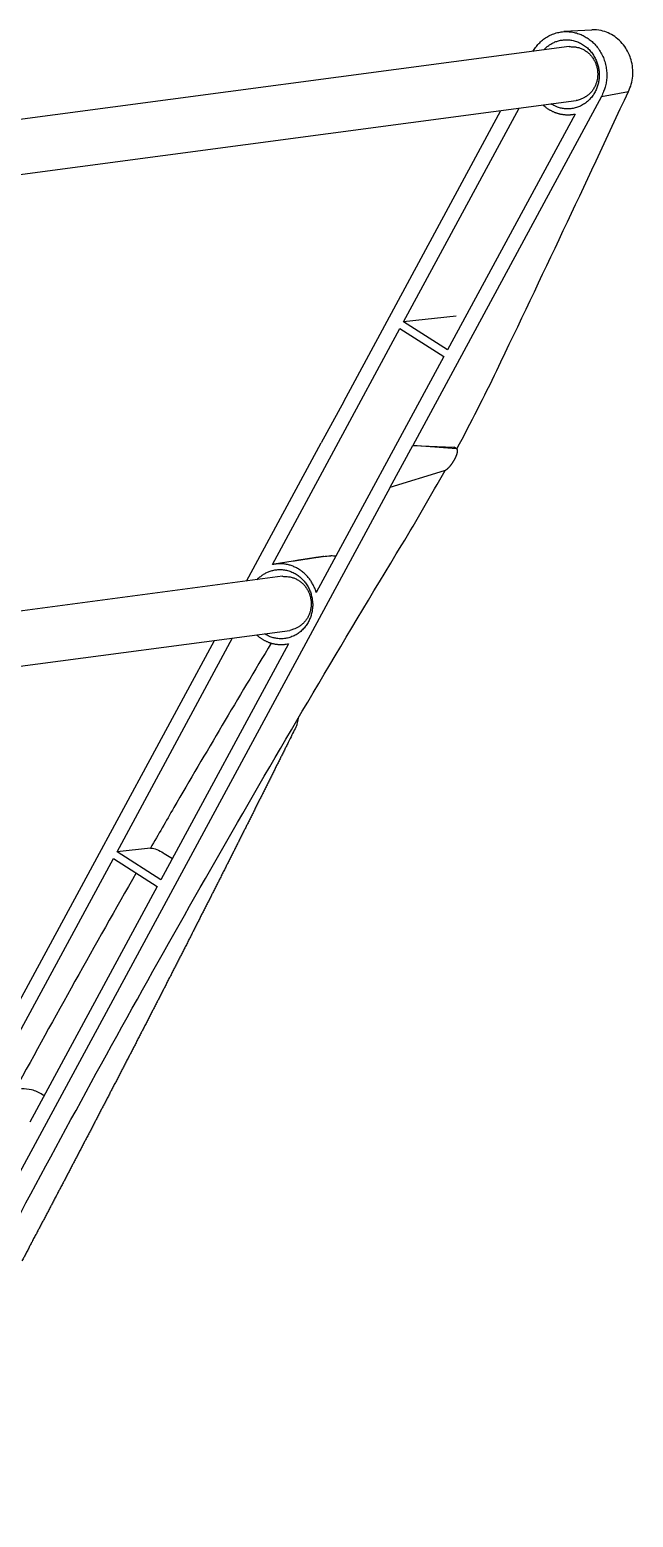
# Model space of a CAD drawing. Header units: millimetres. Extents: x 8076 to 10926, y 4783 to 8520.
# Drawn here: x 10248.9 to 10332.6, y 7344.2 to 7550.6 of the extents above; entities that cross this region are included whole.
import ezdxf

# ---------------------------------------------------------------- set-up
doc = ezdxf.new("R2010")
doc.units = ezdxf.units.MM

# ---------------------------------------------------------------- blocks, each defined once
blk = doc.blocks.new('149221')
at = {"linetype": 'Continuous'}
for p, q in [((382.62, 300.21), (378.77, 299.99)), ((379.5, 297.92), (296.97, 286.94)), ((383.98, 291.01), (387.71, 291.68)), ((292.53, 278.73), (380.49, 290.42)), ((348.22, 248.69), (370.04, 289.03)), ((356.53, 259.71), (372.56, 289.37)), ((383.98, 291.01), (357.8, 242.58)), ((380.32, 288.56), (362.62, 255.83)), ((363.84, 260.51), (356.53, 259.71)), ((338.33, 226.05), (356.03, 258.79)), ((356.03, 258.79), (362.12, 254.9)), ((362.62, 255.83), (356.53, 259.71)), ((362.12, 254.9), (344.42, 222.17)), ((348.22, 248.69), (345.1, 242.91)), ((334.74, 223.74), (345.1, 242.91)), ((354.68, 236.8), (357.8, 242.58)), ((357.8, 242.58), (363.46, 242.35)), ((363.85, 242.1), (357.8, 242.58)), ((363.95, 242.05), (363.53, 242.33)), ((354.68, 236.8), (362.22, 239.08)), ((354.68, 236.8), (255.57, 53.51)), ((341.2, 226.51), (338.6, 226.1)), ((339.75, 224.41), (257.22, 213.43)), ((252.78, 205.22), (340.75, 216.91)), ((294.99, 150.23), (330.29, 215.52)), ((316.78, 186.2), (332.82, 215.86)), ((340.57, 215.05), (322.87, 182.32)), ((321.43, 186.71), (316.78, 186.2)), ((322.87, 182.32), (316.78, 186.2)), ((323.33, 185.97), (324.46, 185.25)), ((298.58, 152.54), (316.28, 185.28)), ((316.28, 185.28), (322.37, 181.39)), ((322.37, 181.39), (304.67, 148.66))]:
    blk.add_line(p, q, dxfattribs=at)
for points in [[(374.48, 297.25), (374.66, 297.53, -0.015334), (374.85, 297.81, -0.014631), (375.06, 298.07, -0.014497), (375.29, 298.33, -0.015319), (375.54, 298.58, -0.015787), (375.8, 298.81, -0.016115), (376.08, 299.03, -0.016372), (376.38, 299.22, -0.016752), (376.7, 299.4, -0.016996), (377.02, 299.56, -0.017238), (377.36, 299.69, -0.017387), (377.7, 299.8, -0.017512), (378.06, 299.89, -0.017566), (378.41, 299.95, -0.01755), (378.77, 299.99, -0.017498), (379.13, 300, -0.017342), (379.48, 299.98, -0.017191), (379.83, 299.94, -0.016911), (380.18, 299.88, -0.016671), (380.51, 299.8, -0.016275), (380.84, 299.69, -0.015986), (381.15, 299.57, -0.015574), (381.45, 299.43, -0.015172), (381.74, 299.28, -0.014466), (382.01, 299.11, -0.014565), (382.28, 298.92, -0.014532), (382.54, 298.72, -0.014193), (382.79, 298.49, -0.014658), (383.04, 298.24, -0.014852), (383.28, 297.98, -0.014958), (383.5, 297.69, -0.014958), (383.71, 297.38, -0.01511), (383.9, 297.06, -0.015142), (384.08, 296.73, -0.015232), (384.24, 296.38, -0.015192), (384.37, 296.01, -0.015151), (384.49, 295.64, -0.015224), (384.58, 295.26, -0.015435), (384.65, 294.88, -0.015064), (384.69, 294.5, -0.014216), (384.72, 294.11, -0.015291), (384.71, 293.73, -0.017578), (384.69, 293.34, -0.013968), (384.64, 292.98, -0.00629), (384.59, 292.66, -0.018222), (384.49, 292.27, -0.030701), (384.28, 291.71, -0.016034), (383.98, 291.01, -0.008891)], [(375.97, 297.45), (376.16, 297.65, -0.013377), (376.36, 297.83, -0.014966), (376.56, 297.99, -0.01526), (376.77, 298.14, -0.014101), (376.97, 298.27, -0.014333), (377.18, 298.39, -0.014569), (377.41, 298.5, -0.014394), (377.65, 298.6, -0.015263), (377.9, 298.68, -0.015779), (378.16, 298.75, -0.016245), (378.43, 298.81, -0.016534), (378.71, 298.84, -0.01705), (379, 298.86, -0.017318), (379.29, 298.86, -0.017692), (379.59, 298.83, -0.01785), (379.89, 298.79, -0.018105), (380.2, 298.72, -0.018161), (380.5, 298.63, -0.018267), (380.79, 298.51, -0.018216), (381.09, 298.37, -0.018177), (381.37, 298.21, -0.018033), (381.64, 298.03, -0.017862), (381.9, 297.83, -0.017644), (382.14, 297.61, -0.017363), (382.37, 297.37, -0.017095), (382.58, 297.13, -0.016735), (382.77, 296.87, -0.016436), (382.94, 296.6, -0.016016), (383.1, 296.32, -0.015713), (383.23, 296.04, -0.015275), (383.35, 295.75, -0.014953), (383.44, 295.47, -0.014455), (383.52, 295.19, -0.014207), (383.58, 294.91, -0.013839), (383.62, 294.63, -0.013401), (383.65, 294.36, -0.012699), (383.66, 294.1, -0.012892), (383.66, 293.84, -0.012699), (383.65, 293.58, -0.012531), (383.62, 293.31, -0.013225), (383.58, 293.04, -0.013558), (383.52, 292.76, -0.014075), (383.44, 292.48, -0.014447), (383.35, 292.2, -0.014976), (383.23, 291.92, -0.015339), (383.1, 291.64, -0.015867), (382.94, 291.37, -0.016238), (382.77, 291.11, -0.016726), (382.58, 290.86, -0.017075), (382.37, 290.62, -0.017503), (382.14, 290.39, -0.017805), (381.9, 290.18, -0.018128), (381.64, 289.99, -0.018367), (381.37, 289.82, -0.018583), (381.08, 289.67, -0.018689), (380.79, 289.55, -0.018656), (380.5, 289.44, -0.01877), (380.19, 289.36, -0.018889), (379.89, 289.31, -0.018431), (379.59, 289.27, -0.017311), (379.29, 289.26, -0.018282), (379, 289.27, -0.020414), (378.7, 289.31, -0.016306), (378.43, 289.35, -0.007869), (378.18, 289.4, -0.020184), (377.9, 289.5, -0.032607), (377.49, 289.68, -0.016986), (376.97, 289.95, -0.00954)], [(379.5, 297.92, -0.001327), (379.77, 297.9, -0.002352), (379.93, 297.89, -0.000331), (380.32, 297.86, -0.00239), (380.37, 297.86, -0.032162), (380.53, 297.84, -0.017187), (380.82, 297.77, -0.017791), (381.04, 297.69, -0.017398), (381.26, 297.61, -0.017441), (381.48, 297.5, -0.017422), (381.68, 297.38, -0.016987), (381.89, 297.25, -0.017251), (382.08, 297.1, -0.016349), (382.26, 296.94, -0.01692), (382.43, 296.77, -0.015625), (382.59, 296.58, -0.016412), (382.73, 296.39, -0.014849), (382.87, 296.19, -0.015859), (382.98, 295.99, -0.014103), (383.09, 295.78, -0.015233), (383.18, 295.57, -0.013322), (383.25, 295.36, -0.014571), (383.32, 295.15, -0.012588), (383.37, 294.94, -0.01387), (383.41, 294.74, -0.011908), (383.43, 294.53, -0.012884), (383.45, 294.34, -0.011656), (383.46, 294.15, -0.011744), (383.46, 293.96, -0.012737), (383.44, 293.76, -0.011852), (383.42, 293.56, -0.013912), (383.39, 293.36, -0.012591), (383.34, 293.15, -0.014783), (383.29, 292.95, -0.013443), (383.22, 292.74, -0.015573), (383.14, 292.54, -0.014331), (383.04, 292.32, -0.016318), (382.93, 292.13, -0.01521), (382.8, 291.93, -0.016984), (382.67, 291.74, -0.016095), (382.51, 291.56, -0.017532), (382.35, 291.39, -0.016884), (382.17, 291.23, -0.017872), (381.99, 291.09, -0.016765), (381.79, 290.95, -0.018796), (381.74, 290.92, -0.002627), (381.37, 290.73, -0.036629), (381.02, 290.57, -0.02604), (380.49, 290.42, -0.01054)], [(375.88, 289.81), (376, 289.7, 0.007758), (376.13, 289.59, 0.007774), (376.27, 289.48, 0.00779), (376.4, 289.38, 0.007857), (376.54, 289.29, 0.007909), (376.69, 289.2, 0.00794), (376.83, 289.11, 0.007972), (376.98, 289.03, 0.008001), (377.13, 288.96, 0.008031), (377.28, 288.89, 0.008048), (377.43, 288.82, 0.008066), (377.59, 288.76, 0.008068), (377.74, 288.71, 0.008084), (377.9, 288.66, 0.008088), (378.05, 288.62, 0.008074), (378.21, 288.58, 0.008012), (378.36, 288.54, 0.008063), (378.52, 288.52, 0.008169), (378.68, 288.49, 0.007954), (378.83, 288.48, 0.007449), (378.99, 288.46, 0.00809), (379.14, 288.46, 0.009428), (379.3, 288.45, 0.007317), (379.45, 288.46, 0.002914), (379.58, 288.46, 0.009867), (379.75, 288.47, 0.016706), (380, 288.51, 0.008391), (380.32, 288.56, 0.004553)], [(376.97, 289.95), (376.97, 289.95, -0.000209), (376.97, 289.95, -0.000209), (376.97, 289.95, -0.000209), (376.97, 289.95, -0.000209), (376.97, 289.95, -0.000209), (376.97, 289.95, -0.000208), (376.97, 289.95, -0.000208), (376.97, 289.95, -0.000208), (376.97, 289.95, -0.000208), (376.97, 289.95, -0.000208), (376.97, 289.95, -0.000208), (376.97, 289.95, -0.000208), (376.97, 289.95, -0.000208), (376.97, 289.95, -0.000209), (376.97, 289.95, -0.000208), (376.97, 289.95, -0.000207), (376.97, 289.95, -0.000208), (376.97, 289.95, -0.000213), (376.97, 289.95, -0.000206), (376.97, 289.95, -0.000193), (376.97, 289.95, -0.000213), (376.97, 289.95, -0.000253), (376.97, 289.95, -0.000192), (376.97, 289.95, -0.000066), (376.97, 289.95, -0.000271), (376.97, 289.95, -0.000467), (376.97, 289.95, -0.000228), (376.97, 289.95, -0.000121)], [(362.22, 239.08), (362.26, 239.1, 0.021905), (362.3, 239.12, 0.017587), (362.35, 239.14, 0.014774), (362.4, 239.17, 0.013358), (362.45, 239.21, 0.011797), (362.5, 239.25, 0.010495), (362.56, 239.29, 0.009343), (362.62, 239.34, 0.008504), (362.68, 239.4, 0.007721), (362.74, 239.46, 0.007114), (362.81, 239.52, 0.006561), (362.87, 239.59, 0.006128), (362.94, 239.66, 0.00574), (363, 239.74, 0.005426), (363.07, 239.82, 0.005155), (363.13, 239.9, 0.004926), (363.19, 239.99, 0.004743), (363.25, 240.07, 0.004581), (363.31, 240.16, 0.004461), (363.37, 240.25, 0.004342), (363.43, 240.33, 0.004286), (363.48, 240.42, 0.00423), (363.53, 240.5, 0.004185), (363.58, 240.59, 0.004087), (363.63, 240.67, 0.004228), (363.67, 240.75, 0.004332), (363.71, 240.84, 0.004405), (363.75, 240.92, 0.004739), (363.79, 241.01, 0.005055), (363.83, 241.09, 0.005404), (363.86, 241.18, 0.005798), (363.9, 241.26, 0.006308), (363.92, 241.34, 0.0069), (363.95, 241.42, 0.007621), (363.97, 241.5, 0.008471), (363.99, 241.57, 0.009461), (364, 241.64, 0.010829), (364.01, 241.7, 0.012609), (364.02, 241.77, 0.014384), (364.02, 241.82, 0.015826), (364.02, 241.87, 0.020233), (364.01, 241.92, 0.028441), (364, 241.96, 0.027828), (363.99, 242, 0.013823), (363.98, 242.03, 0.045944), (363.95, 242.05, 0.09894), (363.91, 242.08, 0.054235), (363.85, 242.1, 0.028653)], [(363.46, 242.35), (363.46, 242.35, -0.003601), (363.46, 242.35, -0.003617), (363.47, 242.35, -0.003662), (363.47, 242.35, -0.003736), (363.47, 242.35, -0.0038), (363.47, 242.35, -0.003859), (363.48, 242.35, -0.003918), (363.48, 242.35, -0.00398), (363.48, 242.35, -0.004039), (363.48, 242.35, -0.0041), (363.49, 242.34, -0.004156), (363.49, 242.34, -0.004213), (363.49, 242.34, -0.004271), (363.49, 242.34, -0.004336), (363.5, 242.34, -0.004377), (363.5, 242.34, -0.004402), (363.5, 242.34, -0.004491), (363.5, 242.34, -0.004638), (363.51, 242.34, -0.004545), (363.51, 242.34, -0.004274), (363.51, 242.34, -0.004775), (363.51, 242.34, -0.005772), (363.52, 242.34, -0.004382), (363.52, 242.33, -0.001441), (363.52, 242.33, -0.006295), (363.52, 242.33, -0.010954), (363.53, 242.33, -0.005336), (363.53, 242.33, -0.00281)], [(345.47, 227.17), (345.33, 227.14, 0.000054), (345.18, 227.12, 0.000054), (345.03, 227.1, 0.000055), (344.88, 227.08, 0.000055), (344.73, 227.06, 0.000055), (344.59, 227.03, 0.000055), (344.44, 227.01, 0.000055), (344.29, 226.99, 0.000056), (344.15, 226.97, 0.000056), (344, 226.94, 0.000056), (343.86, 226.92, 0.000056), (343.72, 226.9, 0.000056), (343.57, 226.88, 0.000057), (343.43, 226.86, 0.000057), (343.29, 226.84, 0.000057), (343.14, 226.81, 0.000057), (343, 226.79, 0.000057), (342.86, 226.77, 0.000059), (342.72, 226.75, 0.000057), (342.58, 226.73, 0.000054), (342.44, 226.71, 0.000059), (342.3, 226.68, 0.000071), (342.16, 226.66, 0.000054), (342.02, 226.64, 0.000019), (341.9, 226.62, 0.000077), (341.74, 226.6, 0.000133), (341.51, 226.56, 0.000066), (341.2, 226.51, 0.000035)], [(336.22, 223.94), (336.42, 224.14, -0.013377), (336.61, 224.32, -0.014966), (336.81, 224.48, -0.01526), (337.02, 224.63, -0.014101), (337.22, 224.76, -0.014333), (337.44, 224.88, -0.014569), (337.66, 224.99, -0.014394), (337.9, 225.09, -0.015263), (338.15, 225.17, -0.015779), (338.41, 225.24, -0.016245), (338.68, 225.3, -0.016534), (338.96, 225.33, -0.01705), (339.25, 225.35, -0.017318), (339.55, 225.35, -0.017692), (339.84, 225.33, -0.01785), (340.15, 225.28, -0.018105), (340.45, 225.21, -0.018161), (340.75, 225.12, -0.018267), (341.05, 225, -0.018216), (341.34, 224.86, -0.018177), (341.62, 224.7, -0.018033), (341.89, 224.52, -0.017862), (342.15, 224.32, -0.017644), (342.39, 224.1, -0.017363), (342.62, 223.87, -0.017095), (342.83, 223.62, -0.016735), (343.02, 223.36, -0.016436), (343.2, 223.09, -0.016016), (343.35, 222.81, -0.015713), (343.48, 222.53, -0.015275), (343.6, 222.25, -0.014953), (343.69, 221.96, -0.014455), (343.77, 221.68, -0.014207), (343.83, 221.4, -0.013839), (343.87, 221.12, -0.013401), (343.9, 220.85, -0.012699), (343.92, 220.59, -0.012892), (343.92, 220.33, -0.012699), (343.9, 220.07, -0.012531), (343.87, 219.8, -0.013225), (343.83, 219.53, -0.013558), (343.77, 219.25, -0.014074), (343.69, 218.97, -0.014447), (343.6, 218.69, -0.014975), (343.48, 218.41, -0.015339), (343.35, 218.13, -0.015867), (343.2, 217.86, -0.016237), (343.02, 217.6, -0.016726), (342.83, 217.35, -0.017074), (342.62, 217.11, -0.017503), (342.39, 216.88, -0.017805), (342.15, 216.67, -0.018127), (341.89, 216.48, -0.018366), (341.62, 216.31, -0.018583), (341.34, 216.16, -0.018688), (341.05, 216.04, -0.018656), (340.75, 215.93, -0.01877), (340.45, 215.85, -0.018888), (340.14, 215.8, -0.018431), (339.84, 215.76, -0.01731), (339.55, 215.75, -0.018282), (339.25, 215.76, -0.020414), (338.95, 215.8, -0.016306), (338.68, 215.84, -0.007869), (338.44, 215.89, -0.020184), (338.15, 215.99, -0.032608), (337.74, 216.17, -0.016986), (337.23, 216.44, -0.00954)], [(344.42, 222.17), (344.34, 222.41, 0.011249), (344.25, 222.65, 0.010775), (344.15, 222.89, 0.010665), (344.04, 223.13, 0.011105), (343.91, 223.36, 0.011345), (343.78, 223.6, 0.011521), (343.63, 223.83, 0.011666), (343.47, 224.05, 0.011898), (343.3, 224.26, 0.012064), (343.11, 224.47, 0.012261), (342.92, 224.67, 0.012408), (342.72, 224.86, 0.012577), (342.5, 225.04, 0.01272), (342.28, 225.21, 0.012876), (342.05, 225.36, 0.012965), (341.81, 225.5, 0.012999), (341.57, 225.63, 0.013173), (341.32, 225.75, 0.013438), (341.07, 225.85, 0.013185), (340.82, 225.94, 0.012457), (340.56, 226.01, 0.013512), (340.3, 226.07, 0.01568), (340.04, 226.11, 0.012356), (339.79, 226.14, 0.005277), (339.57, 226.16, 0.016372), (339.29, 226.16, 0.027608), (338.87, 226.12, 0.014099), (338.33, 226.05, 0.007719)], [(339.75, 224.41, -0.001297), (340.03, 224.39, -0.002298), (340.18, 224.38, -0.000324), (340.57, 224.35, -0.002346), (340.63, 224.35, -0.032264), (340.78, 224.33, -0.017162), (341.07, 224.26, -0.01776), (341.29, 224.18, -0.017416), (341.51, 224.1, -0.017477), (341.73, 223.99, -0.017424), (341.94, 223.87, -0.016961), (342.14, 223.74, -0.01725), (342.33, 223.59, -0.016349), (342.51, 223.43, -0.0169), (342.68, 223.26, -0.015625), (342.84, 223.07, -0.016431), (342.98, 222.88, -0.014868), (343.12, 222.68, -0.015861), (343.23, 222.48, -0.014083), (343.34, 222.27, -0.015223), (343.43, 222.07, -0.013322), (343.51, 221.85, -0.01457), (343.57, 221.64, -0.012594), (343.62, 221.43, -0.013873), (343.66, 221.23, -0.011908), (343.69, 221.02, -0.012885), (343.7, 220.83, -0.011656), (343.71, 220.64, -0.011742), (343.71, 220.45, -0.01274), (343.7, 220.26, -0.011858), (343.68, 220.05, -0.013912), (343.64, 219.86, -0.012588), (343.6, 219.64, -0.01478), (343.54, 219.44, -0.013446), (343.47, 219.23, -0.015572), (343.39, 219.03, -0.014316), (343.29, 218.82, -0.016318), (343.18, 218.62, -0.015227), (343.05, 218.42, -0.016999), (342.92, 218.23, -0.016094), (342.76, 218.05, -0.017516), (342.6, 217.88, -0.016881), (342.42, 217.72, -0.017876), (342.24, 217.58, -0.016767), (342.04, 217.44, -0.018791), (341.99, 217.41, -0.002625), (341.62, 217.22, -0.036618), (341.27, 217.06, -0.026032), (340.75, 216.91, -0.01054)], [(336.13, 216.3), (336.26, 216.19, 0.007758), (336.39, 216.08, 0.007774), (336.52, 215.97, 0.00779), (336.66, 215.87, 0.007857), (336.8, 215.78, 0.007909), (336.94, 215.69, 0.00794), (337.08, 215.6, 0.007972), (337.23, 215.52, 0.008002), (337.38, 215.45, 0.008031), (337.53, 215.38, 0.008048), (337.68, 215.31, 0.008066), (337.84, 215.25, 0.008068), (337.99, 215.2, 0.008084), (338.15, 215.15, 0.008088), (338.3, 215.11, 0.008074), (338.46, 215.07, 0.008012), (338.62, 215.03, 0.008063), (338.77, 215.01, 0.00817), (338.93, 214.98, 0.007954), (339.09, 214.97, 0.007449), (339.24, 214.95, 0.00809), (339.4, 214.95, 0.009428), (339.55, 214.94, 0.007317), (339.7, 214.95, 0.002914), (339.83, 214.95, 0.009867), (340, 214.96, 0.016707), (340.25, 215, 0.008391), (340.57, 215.05, 0.004553)], [(337.23, 216.44), (337.23, 216.44, 0.000174), (337.23, 216.44, 0.000174), (337.23, 216.44, 0.000174), (337.23, 216.44, 0.000174), (337.22, 216.44, 0.000174), (337.22, 216.44, 0.000174), (337.22, 216.44, 0.000174), (337.22, 216.44, 0.000175), (337.22, 216.44, 0.000175), (337.22, 216.44, 0.000175), (337.22, 216.44, 0.000175), (337.22, 216.44, 0.000175), (337.22, 216.44, 0.000175), (337.22, 216.44, 0.000176), (337.22, 216.44, 0.000175), (337.22, 216.44, 0.000174), (337.22, 216.44, 0.000176), (337.22, 216.44, 0.00018), (337.22, 216.44, 0.000175), (337.22, 216.44, 0.000163), (337.22, 216.44, 0.00018), (337.22, 216.44, 0.000215), (337.22, 216.44, 0.000163), (337.22, 216.44, 0.000056), (337.22, 216.44, 0.000231), (337.22, 216.44, 0.000398), (337.22, 216.44, 0.000195), (337.22, 216.44, 0.000103)], [(341.9, 204.69, -0.025773), (341.73, 203.89, -0.050671), (341.58, 203.49, -0.00002), (341.14, 202.6, -0.000105), (341.05, 202.42, -0.000051), (340.52, 201.35, -0.000048), (340.25, 200.81, -0.000048), (339.99, 200.28, -0.000051), (339.72, 199.74, -0.000052), (339.46, 199.21, -0.000052), (339.2, 198.69, -0.00005), (338.92, 198.14, -0.000049), (338.65, 197.59, -0.000051), (338.39, 197.07, -0.000053), (338.12, 196.53, -0.000053), (337.85, 195.99, -0.00005), (337.59, 195.47, -0.000049), (337.32, 194.92, -0.000049), (337.04, 194.37, -0.000052), (336.78, 193.85, -0.000052), (336.52, 193.34, -0.000047), (336.24, 192.78, -0.000049), (335.96, 192.22, -0.000054), (335.71, 191.7, -0.000054), (335.45, 191.19, -0.00005), (335.17, 190.63, -0.000047), (334.89, 190.07, -0.000051), (334.63, 189.56, -0.00005), (334.37, 189.04, -0.000047), (334.09, 188.48, -0.000049), (333.81, 187.93, -0.000052), (333.55, 187.41, -0.000054), (333.28, 186.88, -0.000053), (333.01, 186.34, -0.000048), (332.74, 185.81, -0.000046), (332.47, 185.26, -0.000049), (332.18, 184.7, -0.000053), (331.92, 184.19, -0.000053), (331.67, 183.68, -0.000048), (331.38, 183.11, -0.000047), (331.1, 182.55, -0.000051), (330.84, 182.04, -0.000054), (330.57, 181.52, -0.000051), (330.29, 180.96, -0.000049), (330.02, 180.42, -0.00005), (329.75, 179.89, -0.000049), (329.48, 179.36, -0.000049), (329.2, 178.81, -0.000049), (328.93, 178.28, -0.000049), (328.66, 177.74, -0.000051), (328.38, 177.19, -0.000053), (328.11, 176.66, -0.000049), (327.85, 176.15, -0.000045), (327.56, 175.59, -0.000048), (327.27, 175.01, -0.000055), (327.02, 174.51, -0.000054), (326.76, 174.01, -0.000047), (326.47, 173.43, -0.000045), (326.18, 172.87, -0.000049), (325.92, 172.36, -0.000054), (325.65, 171.82, -0.000053), (325.37, 171.28, -0.000049), (325.09, 170.74, -0.000049), (324.82, 170.2, -0.000047), (324.54, 169.66, -0.000048), (324.27, 169.13, -0.00005), (323.99, 168.59, -0.00005), (323.71, 168.05, -0.000051), (323.44, 167.51, -0.000052), (323.16, 166.97, -0.000049), (322.89, 166.44, -0.000048), (322.61, 165.89, -0.000048), (322.33, 165.35, -0.000049), (322.05, 164.81, -0.000052), (321.78, 164.28, -0.000052), (321.5, 163.74, -0.000049), (321.23, 163.21, -0.000047), (320.95, 162.66, -0.000049), (320.66, 162.1, -0.000053), (320.39, 161.58, -0.000052), (320.12, 161.06, -0.000048), (319.83, 160.5, -0.000046), (319.55, 159.95, -0.000049), (319.28, 159.42, -0.000051), (319, 158.88, -0.00005), (318.72, 158.34, -0.000048), (318.45, 157.82, -0.000046), (318.16, 157.26, -0.000048), (317.87, 156.71, -0.000051), (317.6, 156.18, -0.000053), (317.33, 155.66, -0.000051), (317.04, 155.1, -0.000047), (316.76, 154.56, -0.000049), (316.48, 154.02, -0.000048), (316.19, 153.46, -0.000052), (315.92, 152.95, -0.000044), (315.65, 152.42, -0.000043), (315.36, 151.87, -0.000039), (315.07, 151.31, -0.000043), (314.81, 150.8, -0.000045), (314.53, 150.28, -0.000043), (314.25, 149.73, -0.000042), (313.96, 149.18, -0.000044), (313.69, 148.66, -0.000042), (313.42, 148.13, -0.000041), (313.13, 147.58, -0.00004), (312.85, 147.04, -0.000041), (312.57, 146.51, -0.000044), (312.29, 145.97, -0.000045), (312.01, 145.44, -0.000042), (311.74, 144.92, -0.00004), (311.45, 144.37, -0.00004), (311.17, 143.83, -0.000041), (310.9, 143.31, -0.000046), (310.62, 142.78, -0.000045), (310.34, 142.24, -0.000042), (310.06, 141.71, -0.000042), (309.78, 141.18, -0.000039), (309.5, 140.64, -0.000039), (309.22, 140.11, -0.000042), (308.94, 139.57, -0.000044), (308.66, 139.04, -0.000043), (308.39, 138.53, -0.00004), (308.1, 137.98, -0.00004), (307.82, 137.43, -0.000042), (307.54, 136.91, -0.000044), (307.26, 136.38, -0.000044), (306.98, 135.85, -0.000041), (306.7, 135.32, -0.00004), (306.42, 134.78, -0.00004), (306.13, 134.23, -0.000042), (305.86, 133.71, -0.000042), (305.59, 133.2, -0.000039), (305.29, 132.65, -0.000041), (305, 132.09, -0.000045), (304.73, 131.58, -0.000044), (304.46, 131.07, -0.000041), (304.17, 130.51, -0.000039), (303.88, 129.96, -0.000041), (303.6, 129.45, -0.000043)]]:
    blk.add_lwpolyline(points, format="xyb", dxfattribs=at)
for points, knots in [([(387.71, 291.68), (388.04, 292.33), (388.46, 293.79), (388.24, 295.94), (387.35, 297.89), (385.92, 299.4), (384.17, 300.17), (383.06, 300.25), (382.62, 300.22)], [2, 2, 2, 2, 2.1335686, 2.2667461, 2.3674727, 2.4994475, 2.6243062, 2.7072171, 2.7072171, 2.7072171, 2.7072171]), ([(267.56, 65.12), (273.91, 78.45), (287.19, 105.41), (308.75, 146.41), (331.79, 187.67), (348, 215.13), (356.3, 228.79)], [2, 2, 2, 2, 10.2234, 18.446801, 26.670201, 34.893602, 34.893602, 34.893602, 34.893602]), ([(338.17, 215.14), (333.6, 207.55), (327.99, 198.07), (322.51, 188.58), (321.43, 186.71)], [10.516162, 10.516162, 10.516162, 10.516162, 21.187934, 23.805854, 23.805854, 23.805854, 23.805854]), ([(321.43, 186.71), (321.72, 186.74), (322.36, 186.52), (323.12, 186.1), (323.23, 186.03), (323.33, 185.97)], [0, 0, 0, 0, 0.858171, 0.858171, 1, 1, 1, 1]), ([(306.66, 152.34), (306.59, 152.39), (306.06, 152.75), (305.46, 153.01), (304.47, 153.26), (304, 153.31), (303.53, 153.29)], [5.927958, 5.927958, 5.927958, 5.927958, 6.274184, 8.56956, 8.56956, 10.548397, 10.548397, 10.548397, 10.548397])]:
    blk.add_open_spline(points, degree=3, knots=knots, dxfattribs=at)
for points in [[(382.62, 300.22), (382.62, 300.22), (382.62, 300.22), (382.62, 300.22)], [(369.45, 252.97), (375.67, 265.94), (381.76, 278.85), (387.71, 291.68)], [(363.91, 242.09), (365.88, 245.75), (367.74, 249.4), (369.45, 252.97)], [(356.3, 228.79), (358.37, 232.22), (360.38, 235.67), (362.28, 239.11)], [(345.47, 227.17), (345.65, 227.19), (346.02, 227.24), (346.46, 227.25)], [(347.13, 227.19), (346.91, 227.22), (346.68, 227.24), (346.46, 227.25)], [(319.45, 183.26), (313.71, 173.24), (308.12, 163.21), (302.66, 153.19)]]:
    blk.add_open_spline(points, degree=3, dxfattribs=at)
blk = doc.blocks.new('149221_V_ZENIT_48_10_Sin_[CAD07190026]')
at = {"linetype": 'Continuous'}
blk.add_blockref('149221', (0, 0), dxfattribs=at)

msp = doc.modelspace()

# ---------------------------------------------------------------- block references
msp.add_blockref('149221_V_ZENIT_48_10_Sin_[CAD07190026]', (9944.24, 7250.37))

doc.saveas('drawing.dxf')
